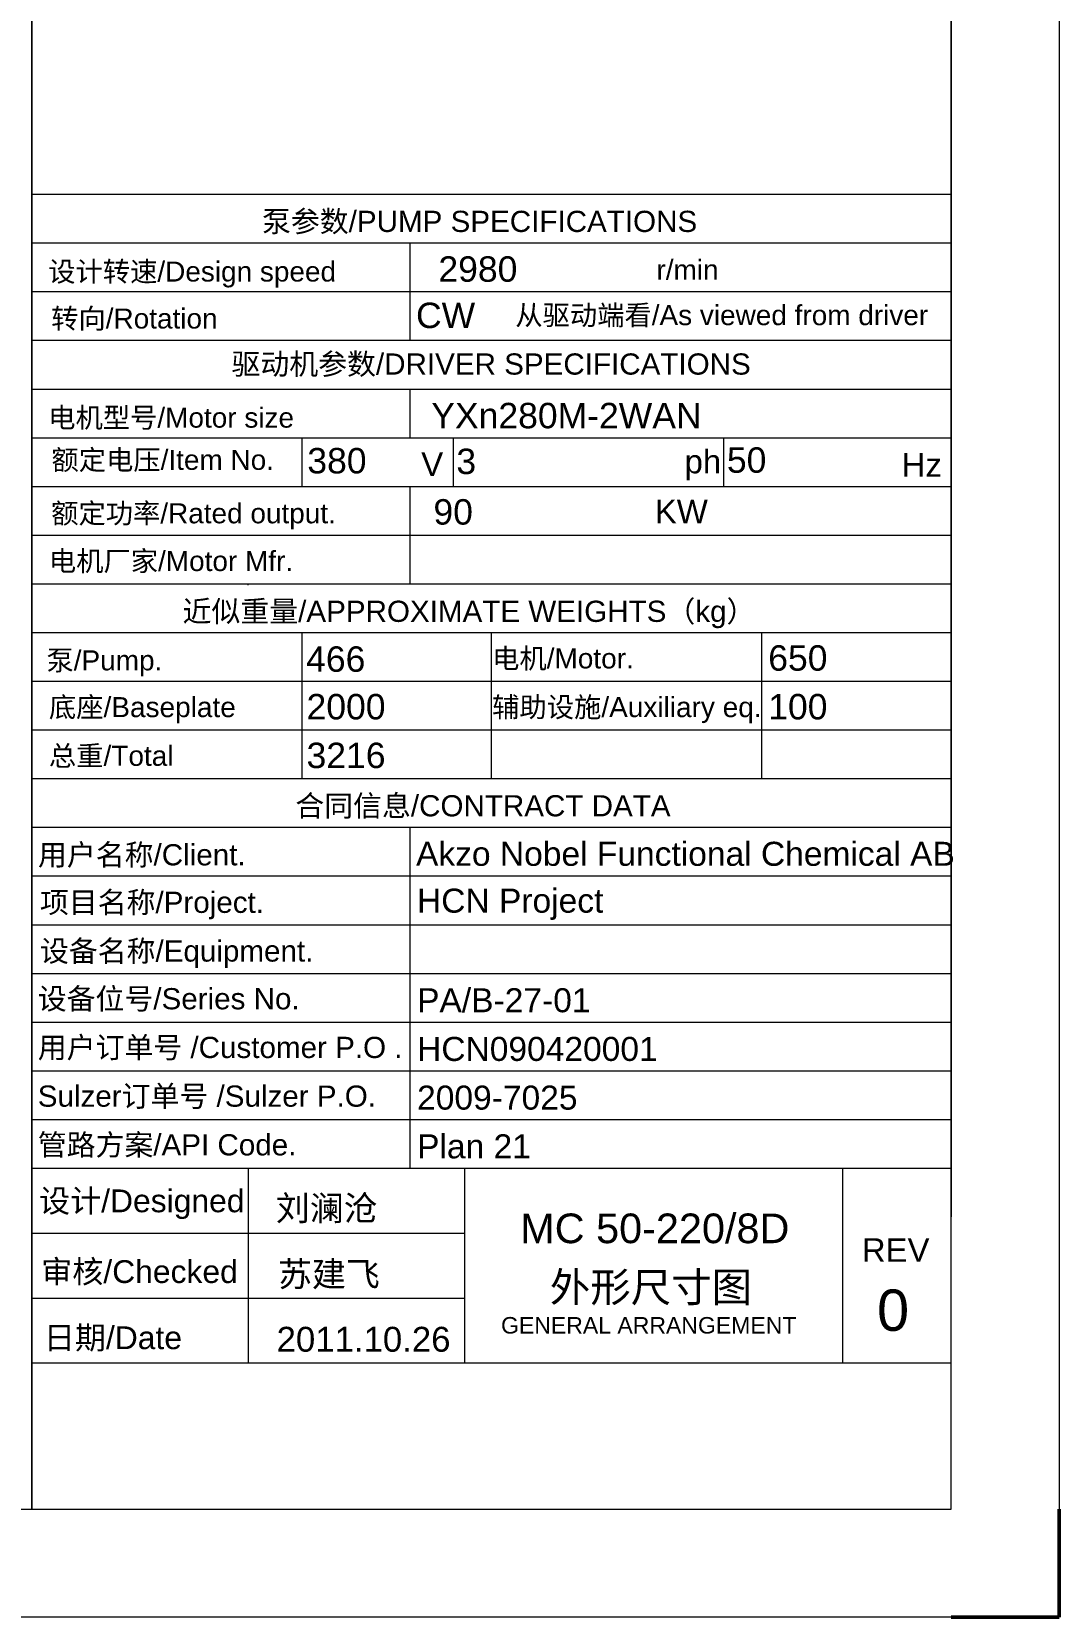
# Model space of a CAD drawing. Header units: millimetres. Extents: x 1235 to 3468, y -658 to 307.
# Drawn here: x 2485 to 2656, y -658.1 to -394.4 of the extents above; entities that cross this region are included whole.
import ezdxf

# ---------------------------------------------------------------- set-up
doc = ezdxf.new("R2010")
doc.units = ezdxf.units.MM
doc.layers.get('0').update_dxf_attribs({"color": 255, "lineweight": 30})
doc.layers.add('AM_5', color=90, linetype='Continuous', lineweight=20)
doc.layers.add('AM_BOR', color=7, linetype='Continuous', lineweight=50)
doc.styles.add('Sulzer', font='arial.ttf', dxfattribs={"height": 4})

# ---------------------------------------------------------------- blocks, each defined once
blk = doc.blocks.new('sulzer_ga')
for p, q in [((325, 10), (325, 287)), ((410, 10), (410, 287)), ((10, 10), (410, 10))]:
    blk.add_line(p, q)
at = {"layer": 'AM_BOR', "color": 1, "lineweight": 15}
for p, q in [((420, 297), (420, 0)), ((420, 0), (0, 0))]:
    blk.add_line(p, q, dxfattribs=at)
at = {"layer": 'AM_BOR'}
for q in [(420, 10), (410, 0)]:
    blk.add_line((420, 0), q, dxfattribs=at)
blk = doc.blocks.new('sulzer_GA_title')
at = {"layer": 'AM_5'}
for p, q in [((-85, 277), (-85, 0)), ((0, 277), (0, 27)), ((-85, 31.5), (0, 31.5)), ((-65, 31.5), (-65, 13.5)), ((-45, 31.5), (-45, 13.5)), ((-10, 13.5), (-10, 31.5)), ((0, 7.2), (0, 27)), ((-85, 25.5), (-45, 25.5)), ((-85, 19.5), (-45, 19.5)), ((-85, 13.5), (0, 13.5)), ((0, 0), (0, 7.2)), ((-85, 0), (0, 0))]:
    blk.add_line(p, q, dxfattribs=at)
at = {"layer": 'AM_BOR', "color": 1, "lineweight": 15, "style": 'Sulzer'}
for s, height, p in [('设计/Designed', 2.1061, (-84.32, 27.43)), ('REV', 2.176, (-8.25, 22.85)), ('审核/Checked', 2.106, (-84.12, 20.89)), ('外形尺寸图', 2.741, (-37.1, 19.14)), ('GENERAL ARRANGEMENT', 1.523, (-41.61, 16.22)), ('日期/Date', 2.106, (-83.88, 14.78))]:
    blk.add_text(s, height=height, dxfattribs=at).set_placement(p)
at = {"layer": 'AM_BOR', "color": 2, "lineweight": 15, "style": 'Sulzer'}
for tag, p in [('设计', (-62.43, 26.66)), ('审核', (-62.23, 20.56)), ('日期', (-62.36, 14.54))]:
    blk.add_attdef(tag, p, '', height=2.3, dxfattribs=at)
at = {"layer": 'AM_BOR', "color": 1, "lineweight": 15, "style": 'Sulzer'}
blk.add_attdef('泵规格', (-39.84, 24.57), '', height=2.74, dxfattribs=at)
at = {"layer": 'AM_BOR', "color": 2, "lineweight": 30, "style": 'Sulzer'}
blk.add_attdef('A', (-6.85, 16.47), '', height=3.82, dxfattribs=at)
blk = doc.blocks.new('sulzer_GA_title_ 合同信息')
at = {"layer": 'AM_5'}
for p, q in [((-85, 36), (0, 36)), ((-85, 0), (-85, 36)), ((0, 0), (0, 36)), ((-85, 31.5), (0, 31.5)), ((-50, 0), (-50, 31.5)), ((-85, 27), (0, 27)), ((-85, 22.5), (0, 22.5)), ((-85, 22.5), (0, 22.5)), ((-85, 18), (0, 18)), ((-85, 13.5), (0, 13.5)), ((-85, 9), (0, 9)), ((-85, 4.5), (0, 4.5)), ((-85, 0), (0, 0))]:
    blk.add_line(p, q, dxfattribs=at)
at = {"layer": 'AM_BOR', "color": 1, "lineweight": 15, "style": 'Sulzer'}
for s, p in [('合同信息/CONTRACT DATA', (-60.63, 32.51)), ('用户名称/Client.', (-84.42, 27.98)), ('项目名称/Project.', (-84.24, 23.59)), ('设备名称/Equipment.', (-84.24, 19.09)), ('设备位号/Series No.', (-84.44, 14.68)), ('用户订单号 /Customer P.O .', (-84.44, 10.18)), ('Sulzer订单号 /Sulzer P.O.', (-84.44, 5.68)), ('管路方案/API Code. ', (-84.44, 1.18))]:
    blk.add_text(s, height=1.9582, dxfattribs=at).set_placement(p)
at = {"layer": 'AM_BOR', "color": 2, "lineweight": 15, "style": 'Sulzer'}
for tag, p in [('用户名称', (-49.47, 27.94)), ('项目名称', (-49.38, 23.61)), ('设备名称', (-49.34, 18.87)), ('设备位号', (-49.37, 14.41)), ('用户订单号', (-49.37, 9.91)), ('SULZER订单号', (-49.37, 5.41)), ('管路方案', (-49.37, 0.91))]:
    blk.add_attdef(tag, p, '', height=2.22, dxfattribs=at)
blk = doc.blocks.new('sulzer_GA_title_ 近似重量')
at = {"color": 1}
for p, q in [((-85, 18), (0, 18)), ((-65, 17.87), (-65, 18))]:
    blk.add_line(p, q, dxfattribs=at)
at = {"layer": 'AM_5'}
for p, q in [((-85, 18), (0, 18)), ((-85, 0), (-85, 18)), ((0, 0), (0, 18)), ((-85, 13.5), (0, 13.5)), ((-60, 0), (-60, 13.5)), ((-42.5, 0), (-42.5, 13.5)), ((-17.5, 0), (-17.5, 13.5)), ((-85, 9), (0, 9)), ((-85, 4.5), (0, 4.5)), ((-85, 0), (0, 0))]:
    blk.add_line(p, q, dxfattribs=at)
at = {"layer": 'AM_BOR', "color": 1, "lineweight": 15, "style": 'Sulzer'}
for s, height, p in [('近似重量/APPROXIMATE WEIGHTS（kg）', 1.9582, (-71.05, 14.48)), ('泵/Pump.', 1.852, (-83.64, 10)), ('电机/Motor.', 1.852, (-42.44, 10.18)), ('底座/Baseplate ', 1.8523, (-83.41, 5.68)), ('辅助设施/Auxiliary eq.', 1.8523, (-42.44, 5.68)), ('总重/Total ', 1.852, (-83.41, 1.18))]:
    blk.add_text(s, height=height, dxfattribs=at).set_placement(p)
at = {"layer": 'AM_BOR', "color": 2, "lineweight": 15, "style": 'Sulzer'}
for tag, p in [('近似重量_泵', (-59.63, 9.87)), ('近似重量_电机', (-16.91, 9.97)), ('近似重量_底座', (-59.59, 5.47)), ('近似重量_辅助设施', (-16.91, 5.47)), ('近似重量_总重', (-59.59, 0.97))]:
    blk.add_attdef(tag, p, '', height=2.35, dxfattribs=at)
blk = doc.blocks.new('sulzer_GA_title_驱动参数')
at = {"color": 3}
for p, q in [((-85, 22.5), (0, 22.5)), ((-85, 0), (-85, 22.5)), ((0, 0), (0, 22.5)), ((-85, 18), (0, 18)), ((-50, 13.5), (-50, 18)), ((-85, 13.5), (0, 13.5)), ((-60, 9), (-60, 13.5)), ((-46, 9), (-46, 13.5)), ((-21, 9), (-21, 13.5)), ((-85, 9), (0, 9)), ((-50, 0), (-50, 9)), ((-85, 4.5), (0, 4.5)), ((-85, 0), (0, 0))]:
    blk.add_line(p, q, dxfattribs=at)
at = {"color": 1}
blk.add_line((-85, 18), (0, 18), dxfattribs=at)
at = {"layer": 'AM_BOR', "color": 1, "lineweight": 15, "style": 'Sulzer'}
for s, height, p in [('驱动机参数/DRIVER SPECIFICATIONS', 1.9582, (-66.53, 19.33)), ('电机型号/Motor size', 1.8494, (-83.47, 14.43)), ('额定电压/Item No.', 1.8494, (-83.17, 10.53)), ('V', 2.18, (-48.99, 9.96)), ('ph', 2.176, (-24.64, 10.21)), ('Hz', 2.176, (-4.57, 9.9)), ('额定功率/Rated output.', 1.8494, (-83.2, 5.59)), ('KW', 2.176, (-27.39, 5.59)), ('电机厂家/Motor Mfr.', 1.8494, (-83.41, 1.18))]:
    blk.add_text(s, height=height, dxfattribs=at).set_placement(p)
at = {"layer": 'AM_BOR', "color": 2, "lineweight": 15, "style": 'Sulzer'}
for tag, p in [('驱动参数_电机型号', (-48.06, 14.37)), ('驱动参数_电压', (-59.52, 10.2)), ('驱动参数_电压_极数', (-45.74, 10.14)), ('驱动参数_电压_频率', (-20.73, 10.26)), ('驱动参数_额定功率', (-47.86, 5.47)), ('驱动参数_电机厂家', (-47.53, 0.97))]:
    blk.add_attdef(tag, p, '', height=2.35, dxfattribs=at)
blk = doc.blocks.new('sulzer_GA_title_ 泵参数')
at = {"color": 1}
blk.add_line((-85, 0), (0, 0), dxfattribs=at)
at = {"layer": 'AM_5'}
for p, q in [((-85, 0), (-85, 13.5)), ((-85, 13.5), (0, 13.5)), ((0, 0), (0, 13.5)), ((-85, 9), (0, 9)), ((-50, 0), (-50, 9)), ((-85, 4.5), (0, 4.5)), ((-85, 0), (0, 0)), ((-85, 0), (0, 0)), ((-85, 0), (0, 0))]:
    blk.add_line(p, q, dxfattribs=at)
at = {"layer": 'AM_BOR', "color": 1, "lineweight": 15, "style": 'Sulzer'}
for s, height, p in [('泵参数/PUMP SPECIFICATIONS', 1.9582, (-63.71, 10.01)), ('设计转速/Design speed ', 1.8494, (-83.47, 5.43)), ('r/min ', 1.849, (-27.24, 5.59)), ('转向/Rotation', 1.8494, (-83.2, 1.09)), ('从驱动端看/As viewed from driver ', 1.8494, (-40.29, 1.4))]:
    blk.add_text(s, height=height, dxfattribs=at).set_placement(p)
at = {"layer": 'AM_BOR', "color": 2, "lineweight": 15, "style": 'Sulzer'}
for tag, p in [('泵参数_转速', (-47.4, 5.41)), ('泵参数_转向', (-49.47, 1.13))]:
    blk.add_attdef(tag, p, '', height=2.35, dxfattribs=at)

msp = doc.modelspace()

# ---------------------------------------------------------------- block references
at = {"layer": 'AM_5', "xscale": 1.8, "yscale": 1.8, "zscale": 1.8}
msp.add_blockref('sulzer_ga', (1899.958, -658.104), dxfattribs=at)
for name, p, values in [('sulzer_GA_title', (2637.958, -640.104), {'A': '0', '设计': '刘澜沧', '审核': '苏建飞', '日期': '2011.10.26', '泵规格': 'MC 50-220/8D'}), ('sulzer_GA_title_ 泵参数', (2637.958, -445.704), {'泵参数_转速': '2980', '泵参数_转向': 'CW '}), ('sulzer_GA_title_驱动参数', (2637.958, -486.204), {'驱动参数_电机型号': 'YXn280M-2WAN', '驱动参数_额定功率': '90', '驱动参数_电压': '380', '驱动参数_电压_极数': '3', '驱动参数_电压_频率': '50'}), ('sulzer_GA_title_ 近似重量', (2637.958, -518.604), {'近似重量_泵': '466', '近似重量_底座': '2000', '近似重量_电机': '650', '近似重量_辅助设施': '100', '近似重量_总重': '3216'}), ('sulzer_GA_title_ 合同信息', (2637.958, -583.404), {'项目名称': 'HCN Project', '设备位号': 'PA/B-27-01', '用户订单号': 'HCN090420001', '管路方案': 'Plan 21', '用户名称': 'Akzo Nobel Functional Chemical AB', 'SULZER订单号': '2009-7025'})]:
    msp.add_blockref(name, p, dxfattribs=at).add_auto_attribs(values)

doc.saveas('drawing.dxf')
